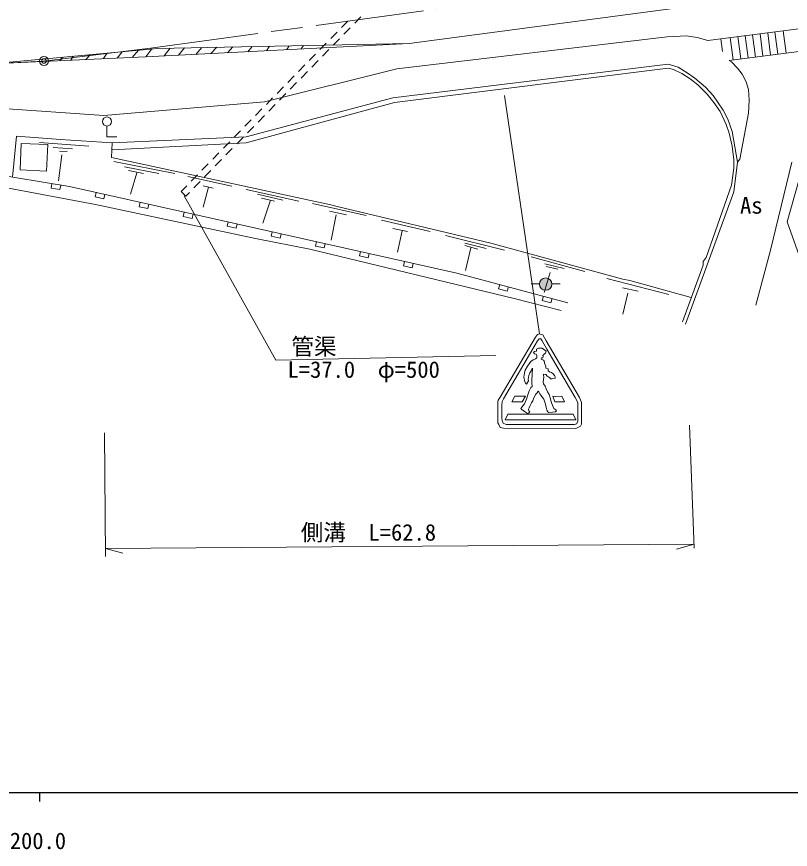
# Model space of a CAD drawing. Units: millimetres, scale not verified. Extents: x 40000 to 680000, y 20000 to 380000.
# Drawn here: x 265488 to 351176, y 198715 to 290954 of the extents above; entities that cross this region are included whole.
import ezdxf
from ezdxf.enums import TextEntityAlignment as Align

# ---------------------------------------------------------------- set-up
doc = ezdxf.new("R2010")
doc.units = ezdxf.units.MM
doc.header["$LTSCALE"] = 1000
doc.header["$PDMODE"] = 32
doc.header["$PDSIZE"] = 500
doc.linetypes.add('CHAIN', pattern=[18.5, 12, -1.5, 3.5, -1.5])
for name, color, linetype, lineweight in [('M-BGD', 7, 'Continuous', 13), ('M-BMK', 2, 'CHAIN', 13), ('M-BMK-SRVR', 3, 'Continuous', 13), ('M-STR-HTXT', 7, 'Continuous', 13), ('M-STR-STRC', 7, 'Continuous', 13), ('M-TTL-BAND', 7, 'Continuous', 25)]:
    doc.layers.add(name, color=color, linetype=linetype, lineweight=lineweight)
doc.styles.add('ＭＳ ゴシック', font='')
doc.styles.get('ＭＳ ゴシック').set_extended_font_data('MS Gothic')

msp = doc.modelspace()

# ---------------------------------------------------------------- hatches: boundary and pattern name
at = {"layer": 'M-BGD'}
msp.add_hatch(color=256, dxfattribs=at).paths.add_polyline_path([(324760, 261326, -1), (323394, 261326, -0.41421), (324077, 262008, -0.41421)])

# ---------------------------------------------------------------- linework, layer by layer
for p, q in [((302924, 290231), (303623, 290947)), ((302160, 290462), (301461, 289747)), ((301736, 289015), (302435, 289730)), ((342037, 288304), (356256, 290159)), ((300971, 289246), (300272, 288531)), ((337550, 288728), (307578, 285172)), ((339667, 288812), (337550, 288728)), ((340852, 288643), (339667, 288812)), ((345361, 288738), (345682, 286273)), ((346178, 288844), (346500, 286380)), ((346983, 288949), (347304, 286485)), ((347825, 289059), (348146, 286595)), ((348667, 289169), (348988, 286705)), ((349470, 289274), (349791, 286809)), ((350381, 289393), (350702, 286928)), ((299783, 288031), (299084, 287316)), ((300549, 287799), (301247, 288514)), ((342037, 288304), (340852, 288643)), ((343465, 288491), (343646, 287105)), ((344519, 288628), (344840, 286164)), ((275499, 286914), (275053, 286283)), ((277173, 287069), (276612, 286352)), ((278975, 287235), (278279, 286427)), ((280474, 287374), (279810, 286496)), ((282500, 287460), (281843, 286600)), ((284075, 287492), (283405, 286680)), ((285979, 287530), (285350, 286780)), ((287669, 287564), (287007, 286866)), ((289413, 287599), (288852, 286960)), ((291577, 287643), (291093, 287076)), ((293507, 287682), (293171, 287182)), ((295684, 287726), (295427, 287298)), ((297242, 287757), (296985, 287378)), ((299361, 286582), (300060, 287298)), ((344411, 286108), (354429, 287414)), ((270558, 286458), (270276, 286069)), ((271748, 286567), (271473, 286122)), ((273655, 286744), (273132, 286197)), ((298594, 286815), (297895, 286100)), ((298173, 285366), (298872, 286081)), ((344662, 285934), (344411, 286108)), ((307578, 285172), (292931, 281531)), ((297406, 285600), (296707, 284885)), ((307155, 281954), (337635, 285680)), ((307324, 281446), (337635, 285256)), ((337635, 285680), (338735, 285341)), ((337635, 285256), (338227, 285087)), ((338227, 285087), (339159, 284664)), ((338735, 285341), (339751, 284748)), ((344662, 285934), (345339, 285256)), ((345339, 285256), (345847, 284579)), ((296217, 284384), (295518, 283669)), ((296986, 284150), (297684, 284865)), ((339159, 284664), (340090, 284071)), ((339751, 284748), (340598, 284156)), ((340598, 284156), (341783, 283140)), ((345847, 284579), (346271, 283732)), ((295798, 282933), (296497, 283649)), ((340090, 284071), (340937, 283394)), ((340937, 283394), (341953, 282378)), ((346271, 283732), (346525, 282886)), ((295029, 283169), (294330, 282454)), ((294610, 281717), (295309, 282432)), ((341783, 283140), (342630, 282208)), ((341953, 282378), (342715, 281446)), ((346525, 282886), (346609, 281700)), ((275151, 280007), (249497, 281785)), ((292931, 281531), (275151, 280007)), ((290899, 277636), (307155, 281954)), ((290899, 276959), (307324, 281446)), ((293840, 281953), (293141, 281238)), ((342630, 282208), (343731, 280600)), ((342715, 281446), (343392, 280430)), ((346609, 281700), (346525, 280261)), ((292652, 280738), (291953, 280023)), ((293423, 280501), (294121, 281216)), ((343392, 280430), (344069, 278991)), ((343731, 280600), (344239, 279584)), ((291463, 279522), (290764, 278807)), ((292235, 279284), (292934, 280000)), ((344239, 279584), (344747, 278229)), ((346525, 280261), (345593, 275181)), ((275493, 278840), (275493, 277655)), ((291047, 278068), (291746, 278784)), ((344069, 278991), (344408, 278060)), ((275493, 277655), (276593, 277655)), ((290275, 278307), (289576, 277592)), ((344408, 278060), (344747, 276620)), ((344747, 278229), (345339, 274842)), ((265994, 276908), (265860, 273975)), ((265994, 276908), (268955, 276785)), ((268003, 277014), (273497, 276593)), ((268955, 276785), (268799, 273851)), ((276082, 276959), (275997, 275350)), ((276082, 276959), (290899, 277636)), ((276082, 276197), (290899, 276959)), ((289086, 277091), (288387, 276376)), ((289860, 276852), (290558, 277567)), ((269548, 276470), (271689, 276330)), ((270215, 276066), (271075, 276014)), ((287898, 275876), (287199, 275161)), ((288672, 275635), (289371, 276351)), ((344747, 276620), (344916, 275096)), ((270478, 275645), (270127, 272766)), ((275997, 275350), (300297, 270101)), ((276251, 274927), (283025, 273572)), ((287484, 274419), (288183, 275135)), ((344916, 275096), (344916, 274165)), ((345593, 275181), (345339, 274842)), ((265860, 273975), (268799, 273851)), ((277437, 274334), (281247, 273572)), ((286709, 274660), (286010, 273945)), ((344916, 274165), (344662, 272302)), ((345339, 274842), (344916, 271540)), ((348980, 265106), (351351, 274842)), ((277860, 273911), (279553, 273572)), ((278791, 273657), (278114, 271286)), ((284464, 273234), (289331, 272174)), ((285521, 273445), (284822, 272730)), ((286297, 273203), (286995, 273918)), ((350843, 268238), (352197, 273064)), ((269379, 272449), (269298, 271956)), ((270285, 271794), (270366, 272288)), ((284332, 272229), (283694, 271577)), ((285109, 271986), (285807, 272702)), ((286157, 272218), (287258, 271964)), ((344662, 272302), (341868, 264259)), ((269298, 271956), (270285, 271794)), ((274281, 271475), (274173, 270987)), ((275150, 270771), (275258, 271259)), ((283694, 271577), (284215, 271071)), ((284215, 271071), (284620, 271486)), ((286750, 272048), (286157, 269847)), ((290899, 271794), (296741, 270524)), ((292169, 271286), (294963, 270609)), ((344916, 271540), (339582, 256893)), ((274173, 270987), (275150, 270771)), ((279163, 270393), (279055, 269905)), ((292592, 270863), (294031, 270524)), ((293608, 270609), (292761, 268069)), ((298265, 270270), (304191, 268916)), ((279055, 269905), (280031, 269688)), ((280031, 269688), (280139, 270177)), ((300127, 269424), (302017, 268991)), ((300297, 270101), (300974, 269932)), ((300974, 269932), (317992, 265868)), ((284044, 269311), (283936, 268823)), ((283936, 268823), (284913, 268606)), ((284913, 268606), (285021, 269095)), ((300889, 269000), (300320, 266206)), ((288925, 268225), (288816, 267737)), ((288816, 267737), (289791, 267518)), ((289791, 267518), (289901, 268006)), ((305885, 268408), (311303, 267138)), ((353637, 260280), (350843, 268238)), ((293804, 267131), (293694, 266643)), ((293694, 266643), (294670, 266424)), ((294670, 266424), (294780, 266912)), ((307155, 267476), (308763, 267138)), ((308171, 267222), (307663, 264852)), ((312997, 266714), (319516, 265106)), ((298683, 266037), (298573, 265549)), ((299549, 265330), (299658, 265818)), ((317484, 265275), (315113, 265868)), ((317992, 265868), (332639, 261888)), ((298573, 265549), (299549, 265330)), ((303561, 264942), (303452, 264454)), ((315113, 265614), (316553, 265190)), ((315791, 265360), (315198, 262820)), ((347371, 259010), (348980, 265106)), ((303452, 264454), (304428, 264236)), ((304428, 264236), (304537, 264723)), ((308440, 263848), (308331, 263360)), ((328406, 262735), (322464, 264367)), ((341868, 264259), (341529, 263836)), ((341529, 263836), (341529, 263412)), ((308331, 263360), (309307, 263141)), ((309307, 263141), (309416, 263629)), ((324003, 263582), (326120, 263074)), ((324118, 263274), (325443, 262989)), ((341529, 263412), (339243, 257147)), ((324563, 262603), (323915, 260380)), ((318991, 261278), (318862, 260795)), ((322482, 261361), (323395, 261362)), ((324775, 261361), (325689, 261362)), ((337719, 260195), (330860, 261935)), ((332639, 261888), (333401, 261719)), ((340175, 259856), (333401, 261719)), ((318862, 260795), (319828, 260537)), ((319828, 260537), (319957, 261020)), ((334333, 260534), (332569, 260905)), ((333189, 260320), (332639, 257994)), ((323822, 259988), (323693, 259505)), ((323693, 259505), (324659, 259246)), ((324659, 259246), (324788, 259730))]:
    msp.add_line(p, q, dxfattribs=at)
for points in [[(308950, 287993), (340429, 292143), (339985, 295648)], [(276082, 276959), (270355, 277348), (265477, 277712), (265026, 273162)], [(218151, 276852), (231538, 276712), (244124, 275975), (253234, 274922), (262318, 273606), (271323, 272131), (287358, 268576), (314227, 262550), (326550, 259259)], [(218111, 275699), (231645, 275442), (238952, 275008), (242818, 274753), (253613, 273507), (262177, 272388), (274236, 270150), (291930, 266385), (297946, 265200), (320577, 259750), (325803, 258389)]]:
    msp.add_lwpolyline(points, dxfattribs=at)
msp.add_lwpolyline([(262663, 285728), (281104, 287432), (308950, 287993), (279751, 286493)], close=True, dxfattribs=at)
for centre, radius in [((275493, 279340), 500), ((324077, 261326), 683)]:
    msp.add_circle(centre, radius, dxfattribs=at)
at = {"layer": 'M-BMK'}
msp.add_line((239642, 284520), (268516, 286035), dxfattribs=at)
msp.add_lwpolyline([(268516, 286035), (280315, 287458), (349403, 296940), (361426, 298380), (368210, 298847)], dxfattribs=at)
at = {"layer": 'M-BMK-SRVR'}
msp.add_circle((268516, 286035), 500, dxfattribs=at)
msp.add_point((268516, 286035), dxfattribs=at)
at = {"layer": 'M-STR-HTXT'}
for p, q in [((284041, 271117), (294201, 252914)), ((294201, 252914), (318569, 253421)), ((340005, 245717), (340513, 232086)), ((275235, 244870), (275320, 231154)), ((340513, 232509), (275315, 232041)), ((340513, 232509), (338585, 231977)), ((275315, 232041), (277250, 231537))]:
    msp.add_line(p, q, dxfattribs=at)
at = {"layer": 'M-STR-STRC'}
for p, q in [((319516, 282208), (323401, 255814)), ((322735, 253752), (322856, 253872)), ((322843, 253604), (322735, 253752)), ((322856, 253872), (323058, 253899)), ((323058, 253899), (323071, 254128)), ((323071, 254128), (323267, 254239)), ((323267, 254239), (323694, 254244)), ((323694, 254244), (323820, 254118)), ((323820, 254118), (324115, 253912)), ((324062, 253679), (323900, 253554)), ((324115, 253912), (324062, 253679)), ((322050, 252234), (322440, 252744)), ((322440, 252744), (322709, 252946)), ((322709, 252946), (322964, 253053)), ((323017, 253577), (322843, 253604)), ((322964, 253053), (323085, 253161)), ((323085, 253376), (323017, 253577)), ((323085, 253161), (323085, 253376)), ((323623, 253160), (323587, 252999)), ((323587, 252999), (323838, 252892)), ((323766, 253169), (323623, 253160)), ((323900, 253554), (323748, 253429)), ((323748, 253429), (323784, 253321)), ((323784, 253321), (323766, 253169)), ((323838, 252892), (323927, 252820)), ((323927, 252820), (323945, 252560)), ((321796, 251781), (322050, 252234)), ((322539, 251960), (322486, 251736)), ((322629, 251978), (322539, 251960)), ((322629, 251719), (322629, 252023)), ((322629, 252023), (322629, 251978)), ((323945, 252560), (324097, 252220)), ((324097, 252220), (324088, 252005)), ((324088, 252005), (324348, 251960)), ((324348, 251960), (324366, 251719)), ((321671, 251002), (321743, 251450)), ((321760, 250501), (321671, 251002)), ((321743, 251450), (321796, 251781)), ((322217, 251208), (322154, 250743)), ((322316, 251513), (322217, 251208)), ((322486, 251736), (322316, 251513)), ((322548, 250384), (322575, 251593)), ((322575, 251593), (322629, 251719)), ((323865, 251029), (323802, 250456)), ((324079, 251307), (323838, 251343)), ((323838, 251343), (323847, 251226)), ((323847, 251226), (323865, 251029)), ((324241, 251146), (324079, 251307)), ((324402, 251056), (324241, 251146)), ((324366, 251719), (324509, 251593)), ((324527, 250940), (324402, 251056)), ((324509, 251593), (324706, 251548)), ((324599, 250841), (324527, 250940)), ((324706, 251548), (324921, 251396)), ((325136, 250904), (324787, 250823)), ((324921, 251396), (325055, 251190)), ((325055, 251190), (325145, 251074)), ((325145, 251074), (325136, 250904)), ((321850, 250367), (321760, 250501)), ((321949, 250250), (321850, 250367)), ((322047, 250268), (321949, 250250)), ((322163, 250581), (322047, 250420)), ((322047, 250420), (322047, 250268)), ((322154, 250743), (322163, 250581)), ((322450, 249892), (322584, 249991)), ((322584, 249991), (322548, 250384)), ((323802, 250456), (323829, 250268)), ((323829, 250268), (324017, 250035)), ((324017, 250035), (324115, 249731)), ((324787, 250823), (324599, 250841)), ((321957, 248576), (322101, 249050)), ((322101, 249050), (322253, 249516)), ((322253, 249516), (322450, 249892)), ((322942, 249086), (322727, 248621)), ((323121, 249274), (322942, 249086)), ((323265, 249471), (323121, 249274)), ((323327, 249391), (323265, 249471)), ((323417, 249167), (323327, 249391)), ((323551, 249015), (323417, 249167)), ((324115, 249731), (324276, 249391)), ((324276, 249391), (324464, 249104)), ((324464, 249104), (324590, 248746)), ((321743, 248074), (321957, 248576)), ((322513, 248191), (322360, 247877)), ((322638, 248415), (322513, 248191)), ((322727, 248621), (322638, 248415)), ((323712, 248773), (323551, 249015)), ((323874, 248567), (323712, 248773)), ((324071, 248012), (323874, 248567)), ((324590, 248746), (324715, 248191)), ((324715, 248191), (324823, 247913)), ((321331, 247546), (321447, 247698)), ((321447, 247448), (321331, 247546)), ((321447, 247698), (321743, 248074)), ((321716, 247224), (321447, 247448)), ((321957, 247072), (321716, 247224)), ((322244, 247618), (322163, 247475)), ((322163, 247475), (322199, 247295)), ((322199, 247295), (322325, 247125)), ((322360, 247877), (322244, 247618)), ((324133, 247672), (324071, 248012)), ((324250, 247304), (324133, 247672)), ((324312, 247161), (324250, 247304)), ((324823, 247913), (324966, 247564)), ((324966, 247564), (325217, 247403)), ((325261, 247278), (325172, 247179)), ((325217, 247403), (325261, 247278)), ((322119, 247000), (321957, 247072)), ((322325, 247125), (322119, 247000)), ((324411, 247107), (324312, 247161)), ((324823, 247125), (324411, 247107)), ((325172, 247179), (324823, 247125))]:
    msp.add_line(p, q, dxfattribs=at)
for points in [[(323465, 255800), (323750, 255693), (324139, 255048), (327824, 248774), (328034, 248225), (328034, 245821), (327927, 245580), (327645, 245432), (327430, 245351), (319412, 245365), (319022, 245459), (318875, 245794), (318794, 245956), (318794, 248293), (318834, 248454), (319022, 248816), (322935, 255459), (323164, 255728), (323401, 255814)], [(323548, 255266), (323689, 255030), (324197, 254139), (327360, 248778), (327631, 248200), (327633, 246112), (327509, 245864), (327272, 245780), (326934, 245771), (319689, 245780), (319376, 245939), (319244, 246232), (319238, 246503), (319240, 247885), (319260, 248323), (319412, 248633), (322923, 254610), (323171, 255053), (323349, 255266)], [(320675, 248902), (320320, 248281), (321487, 248281), (321842, 248902)], [(325183, 248892), (325854, 248902), (326181, 248289), (325104, 248284), (324856, 248903)], [(320473, 246905), (327116, 246905), (327420, 246284), (319583, 246284), (319900, 246905)]]:
    msp.add_lwpolyline(points, close=True, dxfattribs=at)
at = {"layer": 'M-TTL-BAND'}
for p, q in [((40000, 205000), (579000, 205000)), ((268000, 205000), (268000, 204000))]:
    msp.add_line(p, q, dxfattribs=at)

# ---------------------------------------------------------------- texts
at = {"layer": 'M-BGD', "style": 'ＭＳ ゴシック'}
msp.add_text('As', height=1833, dxfattribs=at).set_placement((345606, 268583), align=Align.BOTTOM_LEFT)
at = {"layer": 'M-STR-HTXT', "style": 'ＭＳ ゴシック'}
for s, p in [('管渠', (295914, 252949)), ('L=37.0\u3000φ=500', (295492, 250398)), ('側溝\u3000L=62.8', (296956, 232360))]:
    msp.add_text(s, height=1833, dxfattribs=at).set_placement(p, align=Align.BOTTOM_LEFT)
at = {"layer": 'M-TTL-BAND', "style": 'ＭＳ ゴシック'}
msp.add_text('200.0', height=1833, dxfattribs=at).set_placement((267844, 198195), align=Align.BOTTOM_CENTER)

doc.saveas('drawing.dxf')
